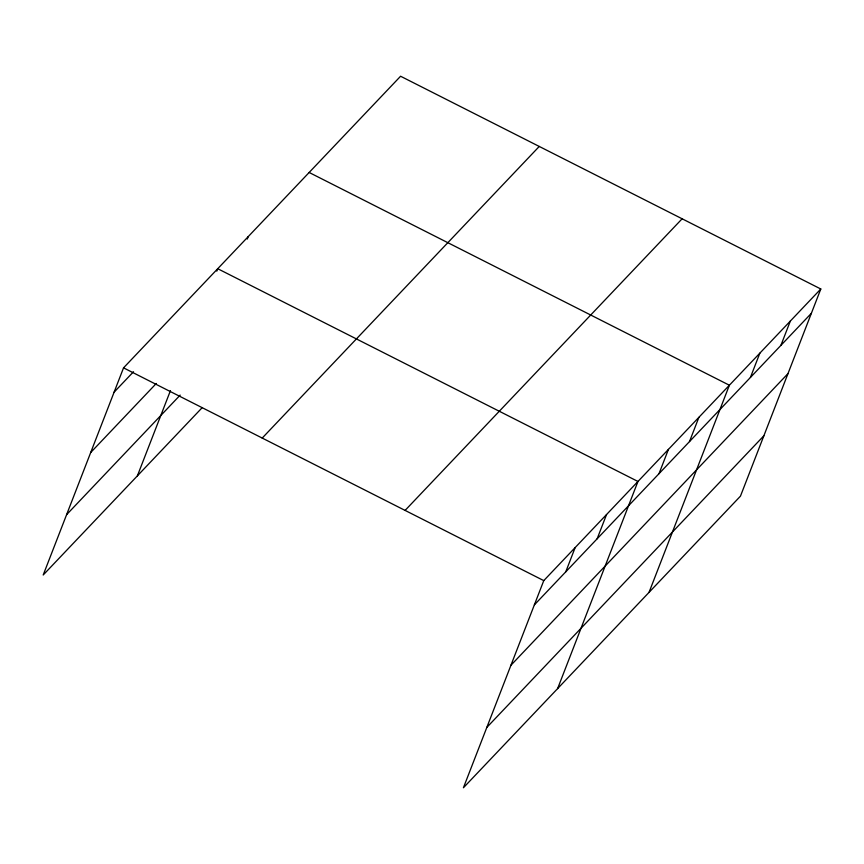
<?xml version="1.0" encoding="UTF-8"?>
<svg xmlns="http://www.w3.org/2000/svg" width="864" height="864" viewBox="0 0 864 864"><rect width="100%" height="100%" fill="white"/><g stroke="black" fill="none" stroke-linecap="round" stroke-linejoin="round"><path stroke-width="1.3" d="M820.8 288.997L543.769 580.619L463.417 787.763L740.459 496.141L820.8 288.997L400.583 76.237L123.541 367.859L43.2 575.003L202.036 407.808M137.387 475.848L170.446 390.647M216.799 271.145L217.739 268.715L637.956 481.464L557.615 688.608M247.266 239.058L248.206 236.628M565.747 571.86L575.165 547.571M597.143 538.801L606.56 514.523M659.016 473.677L668.434 449.388M689.483 441.601L698.9 417.312M649.037 592.369L729.378 385.225L309.161 172.476M750.427 377.438L759.856 353.149M780.905 345.362L790.322 321.073M114.124 392.148L133.52 371.736M90.72 452.498L156.287 383.476M66.604 514.663L180.187 395.096M262.213 438.07L539.255 146.448M405.097 510.408L682.128 218.786M534.341 604.908L811.382 313.286M510.937 665.248L787.979 373.626M486.821 727.423L763.862 435.791M123.541 367.859L543.769 580.619"/></g></svg>
